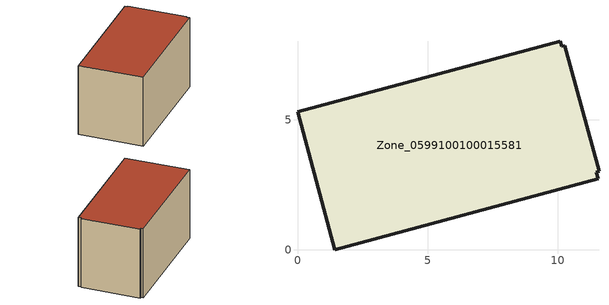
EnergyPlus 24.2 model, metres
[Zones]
Zone_0599100100015581
 floor ground (C_G): 11.59,3.01 11.49,2.98 11.57,2.73 1.44,0 0,5.3 10.1,8.02 10.16,7.82 10.28,7.85 z0
 wall outside (C_F): 11.59,3.01 10.28,7.85 10.16,7.82 10.1,8.02 0,5.3 1.44,0 11.57,2.73 11.49,2.98 11.59,3.01 z0:6.22
 roof outside (C_R): 11.49,2.98 11.59,3.01 10.28,7.85 10.16,7.82 10.1,8.02 0,5.3 1.44,0 11.57,2.73 z6.22
[BUILDING]
Pand.0599100100015581: North Axis=0; Terrain=City; Loads Convergence Tolerance Value=0.04; Temperature Convergence Tolerance Value=0.4; Solar Distribution=FullExterior; Maximum Number of Warmup Days=25; Minimum Number of Warmup Days=1
[Site:Location]
Rotterdam.The.Hague.AP_ZH_NLD Design_Conditions: Latitude=51.96; Longitude=4.45; Time Zone=1; Elevation=-4.5
[SITE:GROUNDTEMPERATURE:BUILDINGSURFACE]
18, 18, 18, 18, 18, 18, 18, 18, 18, 18, 18, 18
[MATERIAL] Thermal Absorptance=0.9; Solar Absorptance=0.7; Visible Absorptance=0.7
Name | Roughness | Thickness | Conductivity | Density | Specific Heat
G.TI.2015-2018 | MediumSmooth | 0.15 | 0.0428571 | 540 | 1210
F.TI.2015-2018 | Rough | 0.3 | 0.0666667 | 1920 | 840
R.TI.2015-2018 | MediumRough | 0.2 | 0.0333333 | 1500 | 1000
[CONSTRUCTION]
C_G: G.TI.2015-2018
C_F: F.TI.2015-2018
C_R: R.TI.2015-2018
[ZONE]
Zone_0599100100015581: Type=1; Multiplier=1; Ceiling Height=Autocalculate; Volume=Autocalculate; Floor Area=autocalculate; Part of Total Floor Area=Yes
[ZONEINFILTRATION:DESIGNFLOWRATE]
Infil_Zone_0599100100015581: Zone or ZoneList or Space or SpaceList=Zone_0599100100015581; Schedule=AlwaysOn; Design Flow Rate Calculation Method=Flow/Area; Flow Rate per Floor Area=0.0015; Constant Term Coefficient=1; Temperature Term Coefficient=0; Velocity Term Coefficient=0; Velocity Squared Term Coefficient=0
[HVACTEMPLATE:ZONE:IDEALLOADSAIRSYSTEM]
Zone_0599100100015581: Maximum Heating Supply Air Temperature=50; Minimum Cooling Supply Air Temperature=13; Maximum Heating Supply Air Humidity Ratio=0.0156; Minimum Cooling Supply Air Humidity Ratio=0.0077; Heating Limit=NoLimit; Cooling Limit=NoLimit; Dehumidification Control Type=ConstantSensibleHeatRatio; Cooling Sensible Heat Ratio=0.7; Dehumidification Setpoint=60; Humidification Control Type=None; Humidification Setpoint=30; Outdoor Air Method=None; Outdoor Air Flow Rate per Person=0.00944; Outdoor Air Flow Rate per Zone Floor Area=0; Outdoor Air Flow Rate per Zone=0; Demand Controlled Ventilation Type=None; Outdoor Air Economizer Type=NoEconomizer; Heat Recovery Type=None; Sensible Heat Recovery Effectiveness=0.7; Latent Heat Recovery Effectiveness=0.65
[ZONECONTROL:THERMOSTAT]
ThermostatControl_Zone_0599100100015581: Zone or ZoneList=Zone_0599100100015581; Control Type Schedule=DualSetpointControlType; Control 1=Thermostat_Zone_0599100100015581; Temperature Difference Between Cutout And Setpoint=0
[THERMOSTATSETPOINT:DUALSETPOINT]
Thermostat_Zone_0599100100015581: Heating Setpoint Temperature Schedule=HeatingSetpoint_Zone_0599100100015581; Cooling Setpoint Temperature Schedule=CoolingSetpoint_Zone_0599100100015581
[SCHEDULE:COMPACT]
HeatingSetpoint_Zone_0599100100015581: Through: 12/31, For: AllDays, Until: 24:00, 21
CoolingSetpoint_Zone_0599100100015581: Through: 12/31, For: AllDays, Until: 24:00, 24
DualSetpointControlType: Through: 12/31, For: AllDays, Until: 24:00, 4
AlwaysOn: Through: 12/31, For: AllDays, Until: 24:00, 1
